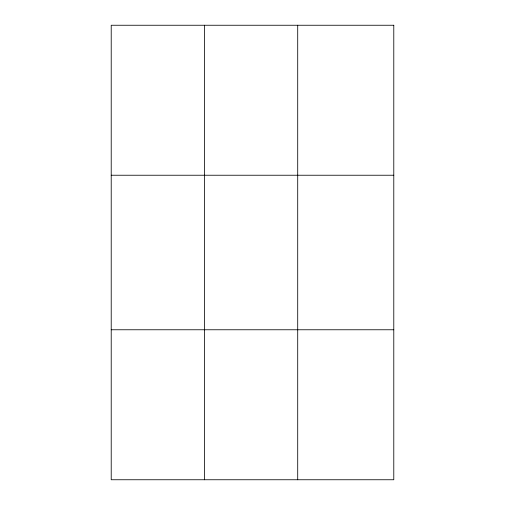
<?xml version="1.0" encoding="UTF-8"?>
<svg xmlns="http://www.w3.org/2000/svg" width="505" height="505" viewBox="0 0 505 505"><rect width="100%" height="100%" fill="white"/><g stroke="black" fill="none" stroke-linecap="round" stroke-linejoin="round"><path stroke-width="0.76" d="M204.462 479.75L204.462 25.25M297.71 479.75L297.71 25.25M111.214 175.235L393.786 175.235M111.214 329.765L393.786 329.765M393.786 25.25L393.786 479.75L111.214 479.75L111.214 25.25L393.786 25.25"/></g></svg>
